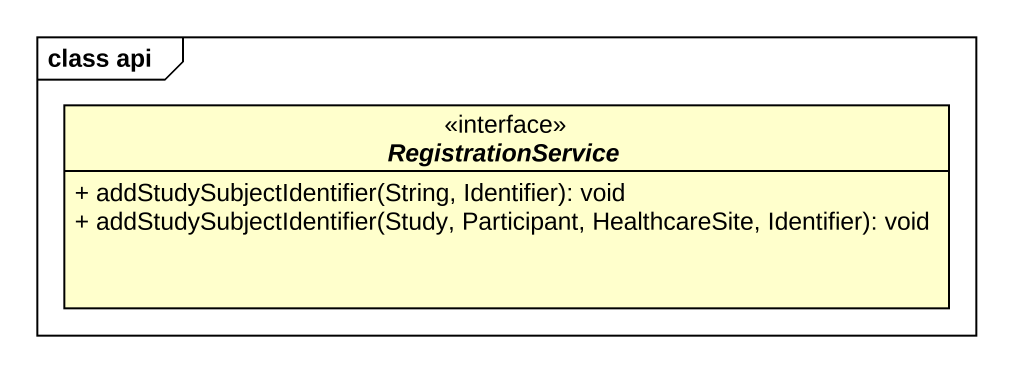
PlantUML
@startuml
mainframe class api
hide circle
hide empty members
skinparam classAttributeIconSize 0
interface RegistrationService <<interface>> {
  + addStudySubjectIdentifier(String, Identifier): void
  + addStudySubjectIdentifier(Study, Participant, HealthcareSite, Identifier): void
}
@enduml
